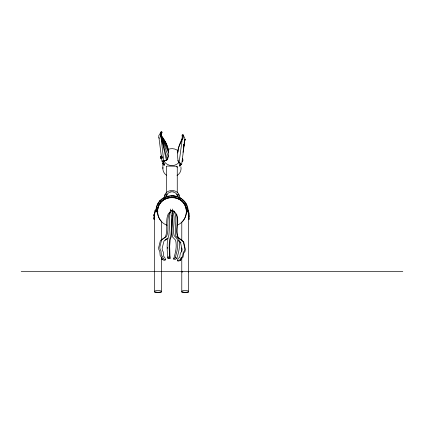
<?xml version="1.0" encoding="UTF-8"?>
<svg xmlns="http://www.w3.org/2000/svg" width="424" height="424" viewBox="0 0 424 424"><rect width="100%" height="100%" fill="white"/><g stroke="black" fill="none" stroke-linecap="round" stroke-linejoin="round"><path stroke-width="0.64" d="M167.644 248.369L167.655 247.378M163.865 163.881L163.94 164.141M179.659 165.954L180.412 164.353L180.338 164.798M180.131 165.084L179.856 165.63L180.264 165.832L180.619 164.788L180.067 164.894M164.311 197.807C163.977 188.102 179.956 188.102 179.622 197.807M170.687 209.08C168.858 217.655 169.849 226.511 168.847 235.188C166.346 242.56 167.067 250.929 168.026 258.529L170.04 258.476L169.674 246.328L170.22 239.428L171.301 236.629L172.049 219.802L172.738 212.869M172.701 209.027C170.872 217.602 171.863 226.458 170.861 235.135C168.36 242.507 169.081 250.876 170.04 258.476M155.523 210.225L155.587 210.15M156.297 207.516L155.741 211.714L157.558 211.714C157.368 193.01 186.565 193.01 186.374 211.714L188.161 211.481C188.351 193.143 160.643 189.719 156.297 207.516L158.051 207.988M156.08 211.714C155.544 198.119 173.962 190.487 183.2 200.483M157.325 211.714C157.129 192.729 186.772 192.692 186.602 211.687M166.197 197.028C166.346 194.648 168.196 192.602 170.453 191.955M177.698 153.027C177.243 146.582 183.242 141.383 182.124 135.102L182.956 134.609L184.885 138.5L184.917 139.311L181.626 164.639L181.112 164.793M181.53 164.454L179.972 162.758L179.103 162.53L182.288 138.743L183.221 137.609L182.956 134.609M163.298 138.717L160.383 134.954L161.21 131.652L162.042 132.145L161.215 135.447C166.42 142.077 170.867 151.008 167.475 159.482L166.669 160.246L164.019 161.231L162.853 160.998L162.858 168.498M182.967 152.38L183.65 147.806M183.846 146.497L184.917 139.311L184.233 142.369M183.396 148.951L183.597 147.663M183.799 146.381L184.917 139.311L184.265 142.453M183.82 145.755L184.043 144.467M173.877 210.935C178.181 218.667 173.787 227.805 175.854 236.083L178.864 239.29C180.481 245.756 178.727 252.073 176.882 258.158L175.303 259.451L173.591 259.027C175.435 252.943 177.19 246.625 175.568 240.154L172.557 236.952C170.93 229.76 173.517 222.473 172.033 215.238M173.591 259.027L175.17 257.734C177.015 251.649 178.769 245.332 177.147 238.866L174.137 235.659C172.149 227.561 176.198 218.768 172.494 211.067M155.857 210.686L156.006 209.832M183.799 145.692L184.021 144.414M184.191 143.105L184.917 139.311L184.26 143.179L184.917 139.311L184.276 142.448M155.915 210.452L156.006 210.06M156.011 210.468L156.096 210.076M156.101 210.484L156.18 210.113M156.191 210.5L156.218 210.182M175.695 197.801L176.167 196.047M163.744 160.908L166.367 160.065L167.178 159.297L168.105 156.048L160.844 135.5C164.623 140.482 168.201 145.904 168.407 152.37L160.844 135.5L163.744 160.908L161.984 161.226L162.291 160.956M177.073 167.374L177.073 166.341L176.532 166.24M171.948 210.633L171.646 211.046L171.026 210.68L171.752 210.357L171.879 210.861M171.026 210.68L171.328 210.267M171.222 210.956L171.095 210.452M171.752 210.357L171.259 210.495M179.67 165.657L179.67 166.028L180.423 163.945M176.532 214.252C179.781 222.001 175.165 230.084 178.281 237.716L183.783 242.157L185.373 249.593L185.023 251.501L183.725 253.181L183.009 257.209L181.218 258.81L180.709 260.484L177.9 261.168L177.38 260.484L177.889 258.804L179.686 257.209L180.401 253.176L181.695 251.496L182.044 249.593L180.454 242.157L178.493 240.599M180.709 260.484L180.189 259.801L180.698 258.121L182.49 256.525L183.205 252.497L184.504 250.817L184.853 248.909L183.263 241.473L177.762 237.032C174.646 229.4 179.262 221.317 176.013 213.564L173.554 210.77M160.638 157.357L160.882 156.567L161.719 156.626L161.671 158.269L160.834 158.21L160.638 157.357L161.035 157.357M161.274 158.269L161.518 157.474L161.321 156.626L160.882 156.567M173.14 211.438L173.861 211.184L173.761 211.777L173.14 211.438L173.978 211.666M173.342 211.666L173.225 211.184M173.761 211.777L174.063 211.412M180.401 164.433L180.264 164.74M176.32 214.427L176.697 214.21L176.697 215.079L176.32 214.427L176.776 214.427M176.4 215.079L176.4 214.21M176.697 214.21L176.697 215.079M179.818 165.434L180.354 164.226M180.158 164.862L180.078 165.169M166.404 166.537L167.13 166.049L176.522 166.24M180.195 165.111L179.606 166.001M188.415 272.07L188.415 271.604M179.856 165.652L180.195 165.026M180.264 165.832L180.603 165.212M179.172 199.238L180.078 197.663M161.21 131.652L158.719 135.844L161.295 156.085M161.364 133.279L162.042 132.145M181.499 139.756L182.288 138.743C178.122 145.564 176.517 154.431 178.44 162.307L180.645 164.454L180.131 164.613L179.977 164.199M179.161 162.185L178.409 163.097A9.111 8.469 0 0 1 164.077 161.343L163.802 161.088M161.337 157.002L161.671 157.119M162.906 163.484L163.447 163.123L164.056 164.74L163.659 164.936L162.906 163.484L163.447 163.123M163.659 164.936L164.199 164.581M169.976 212.095L168.185 213.982C164.952 221.471 168.429 229.623 165.318 237.027L160.42 240.514L158.64 247.637L158.82 249.593L159.811 251.485L160.177 255.614L161.586 257.501L161.92 259.26L164.242 260.41L165.44 259.886L165.106 258.126L163.691 256.239L163.33 252.11L162.339 250.218L162.159 248.263L163.94 241.139L167.931 238.309M170.273 212.509L169.377 213.458C166.15 220.941 169.621 229.098 166.51 236.497L161.618 239.984L159.837 247.113L160.018 249.063L161.009 250.955L161.369 255.084L162.784 256.976L163.113 258.73L165.44 259.886M182.156 201.527L183.438 200.245M159.519 201.257L159.885 200.971L160.15 201.315L159.779 201.601C158.836 201.199 161.252 200.123 160.108 200.817L160.484 201.061M160.15 201.315L160.627 200.95M164.925 240.148L167.639 238.177M182.241 271.387L181.79 271.837L182.241 272.288M170.236 212.472L169.897 212.599M170.326 212.122L169.637 212.429L170.289 212.016M184.445 204.511L186.019 203.605M163.049 163.32L163.5 163.966L163.892 163.77M163.214 164.289L163.606 164.093M161.92 259.26L163.113 258.73M169.6 212.329L169.759 212.694L169.998 212.329M185.882 207.988L187.641 207.516M177.38 260.484L180.189 259.801M173.421 211.433L173.845 211.523M171.588 210.913L171.243 210.675L171.678 210.797M188.442 210.288L188.431 210.373M170.342 192.003L171.974 191.791M165.116 194.462L167.294 194.176M164.565 195.946L166.484 195.692M164.735 197.335L165.943 197.176M167.586 257.034L169.6 256.981M160.33 135.447L161.215 135.447L160.383 134.954M182.389 138.102L183.274 138.102M161.518 157.474L161.915 157.474M160.834 158.21L161.671 158.269M182.431 159.329L182.877 159.329L182.877 160.972L182.431 160.972M182.431 160.15L182.877 160.15M156.276 210.744L154.59 210.744L154.59 292.348L161.332 292.348L161.332 256.971M188.081 210.744L188.532 210.744L188.532 292.348L181.79 292.348L181.779 257.766M188.579 212.647L189.03 212.647L189.03 214.29L188.579 214.29M188.579 213.468L189.03 213.468M154.527 214.321L154.076 214.321L154.076 215.964M154.458 214.539L154.007 214.539L154.007 216.378L154.458 216.378M188.558 214.571L189.009 214.571L189.03 217.3L188.579 217.3M154.007 214.804L154.458 214.804M188.558 214.82L189.009 214.82M176.32 214.862L176.776 214.862M154.007 215.196L154.458 215.196M188.558 215.244L189.009 215.244M154.007 215.726L154.458 215.726M188.558 215.737L189.009 215.737M154.007 216.118L154.458 216.118M188.558 216.161L189.009 216.161M188.558 216.404L189.009 216.404M188.579 216.478L189.03 216.478M154.458 217.411L154.007 217.411L154.007 219.25L154.527 219.219M154.527 217.576L154.076 217.576L154.076 219.219M154.007 217.676L154.458 217.676M188.558 217.666L189.009 217.666L189.009 219.5L188.558 219.5M188.558 217.915L189.009 217.915M154.007 218.069L154.458 218.069M188.558 218.339L189.009 218.339M154.007 218.593L154.458 218.593M188.558 218.832L189.009 218.832M154.007 218.985L154.458 218.985M188.558 219.256L189.009 219.256M21.2 271.604L402.8 271.604M161.279 156.567L161.719 156.626M171.969 191.759L173.586 191.998M176.638 194.171L178.817 194.462M177.449 195.692L179.368 195.941M173.151 195.957L174.328 196.111M178.006 197.176L179.596 197.494M171.291 210.728L171.715 210.818M175.17 257.734L176.882 258.158M173.48 191.955C175.743 192.602 177.592 194.648 177.736 197.028M179.866 165.44L180.274 165.62M157.919 203.605L159.493 204.511M160.532 133.889L161.364 134.382M179.103 162.53L178.456 162.079L177.905 160.219M178.52 240.896L180.974 242.841M160.495 200.245L161.782 201.527M163.839 164.284L163.918 164.008M183.221 200.462L185.728 203.774L187.313 207.606L187.832 211.523M161.332 221.317L159.493 218.922L158.051 215.445L157.564 211.73M161.814 142.013L160.844 135.5L166.542 144.091M163.855 197.663L164.766 199.238M166.367 160.065L160.844 135.5L167.968 149.084M158.799 137.44L159.254 138.394M182.124 135.102L182.574 136.093M163.5 163.966L163.807 164.772M167.766 196.047L168.238 197.801M160.844 135.5L167.178 159.297M187.964 209.959L188.086 210.823M161.639 158.656L161.984 161.226M188.033 210.262L188.06 210.564M187.98 210.203L188.012 210.548M187.885 210.219L187.922 210.558M187.795 210.23L187.827 210.574M187.7 210.246L187.737 210.585M187.662 210.309L187.641 210.601M168.01 257.32L168.026 258.529M188.579 212.138L188.579 214.745M188.579 216.139L188.579 217.761M182.431 158.825L182.431 161.475M182.362 158.825L182.362 161.475M181.779 240.631L181.79 222.181C184.657 219.515 186.216 215.678 186.353 211.783L186.836 211.836A3.371 0.874 0 0 1 188.521 212.588M181.79 247.881L181.779 251.835M177.258 166.727L177.258 192.904M177.258 195.522L177.258 196.826M171.969 195.491L171.969 197.308M166.404 166.727L166.404 193.556M166.404 195.522L166.404 196.826M161.332 221.201L161.332 240.503M154.527 213.818L154.527 216.786M154.527 217.008L154.527 219.722M154.458 214.136L154.458 216.786M154.458 217.008L154.458 219.659M180.9 166.844A9.111 8.469 0 0 1 177.025 175.541M166.42 175.218A9.111 8.469 0 0 1 162.933 167.395M167.936 149.513A9.111 8.469 0 0 1 178.409 151.119M167.045 225.255A14.405 14.405 0 0 1 160.288 203.282A14.405 14.405 0 0 1 183.269 202.778A14.405 14.405 0 0 1 177.481 225.027M155.041 213.023A3.371 0.874 0 0 1 157.961 211.714M160.961 156.684A1.325 0.615 -90 0 1 162 156.726A1.325 0.615 -90 0 1 161.544 158.735A1.325 0.615 -90 0 1 160.892 156.997M161.025 156.684A1.325 0.615 -90 0 1 161.963 156.456A1.325 0.615 -90 0 1 161.904 158.481A1.325 0.615 -90 0 1 160.988 158.009M163.399 163.85A1.325 0.281 63.7 0 1 163.415 162.89A1.325 0.281 63.7 0 1 164.385 164.899A1.325 0.281 63.7 0 1 163.547 164.157M163.457 163.818A1.325 0.281 63.7 0 1 163.426 162.811A1.325 0.281 63.7 0 1 164.422 164.735A1.325 0.281 63.7 0 1 163.77 164.427M176.352 214.56L176.411 214.878L176.352 214.56M183.465 292.168A3.371 0.874 0 0 0 188.521 291.41A3.371 0.874 0 0 0 183.465 290.657A3.371 0.874 0 0 0 183.465 292.168M156.276 292.168A3.371 0.874 0 0 0 161.332 291.41A3.371 0.874 0 0 0 156.276 290.657A3.371 0.874 0 0 0 156.276 292.168"/></g></svg>
